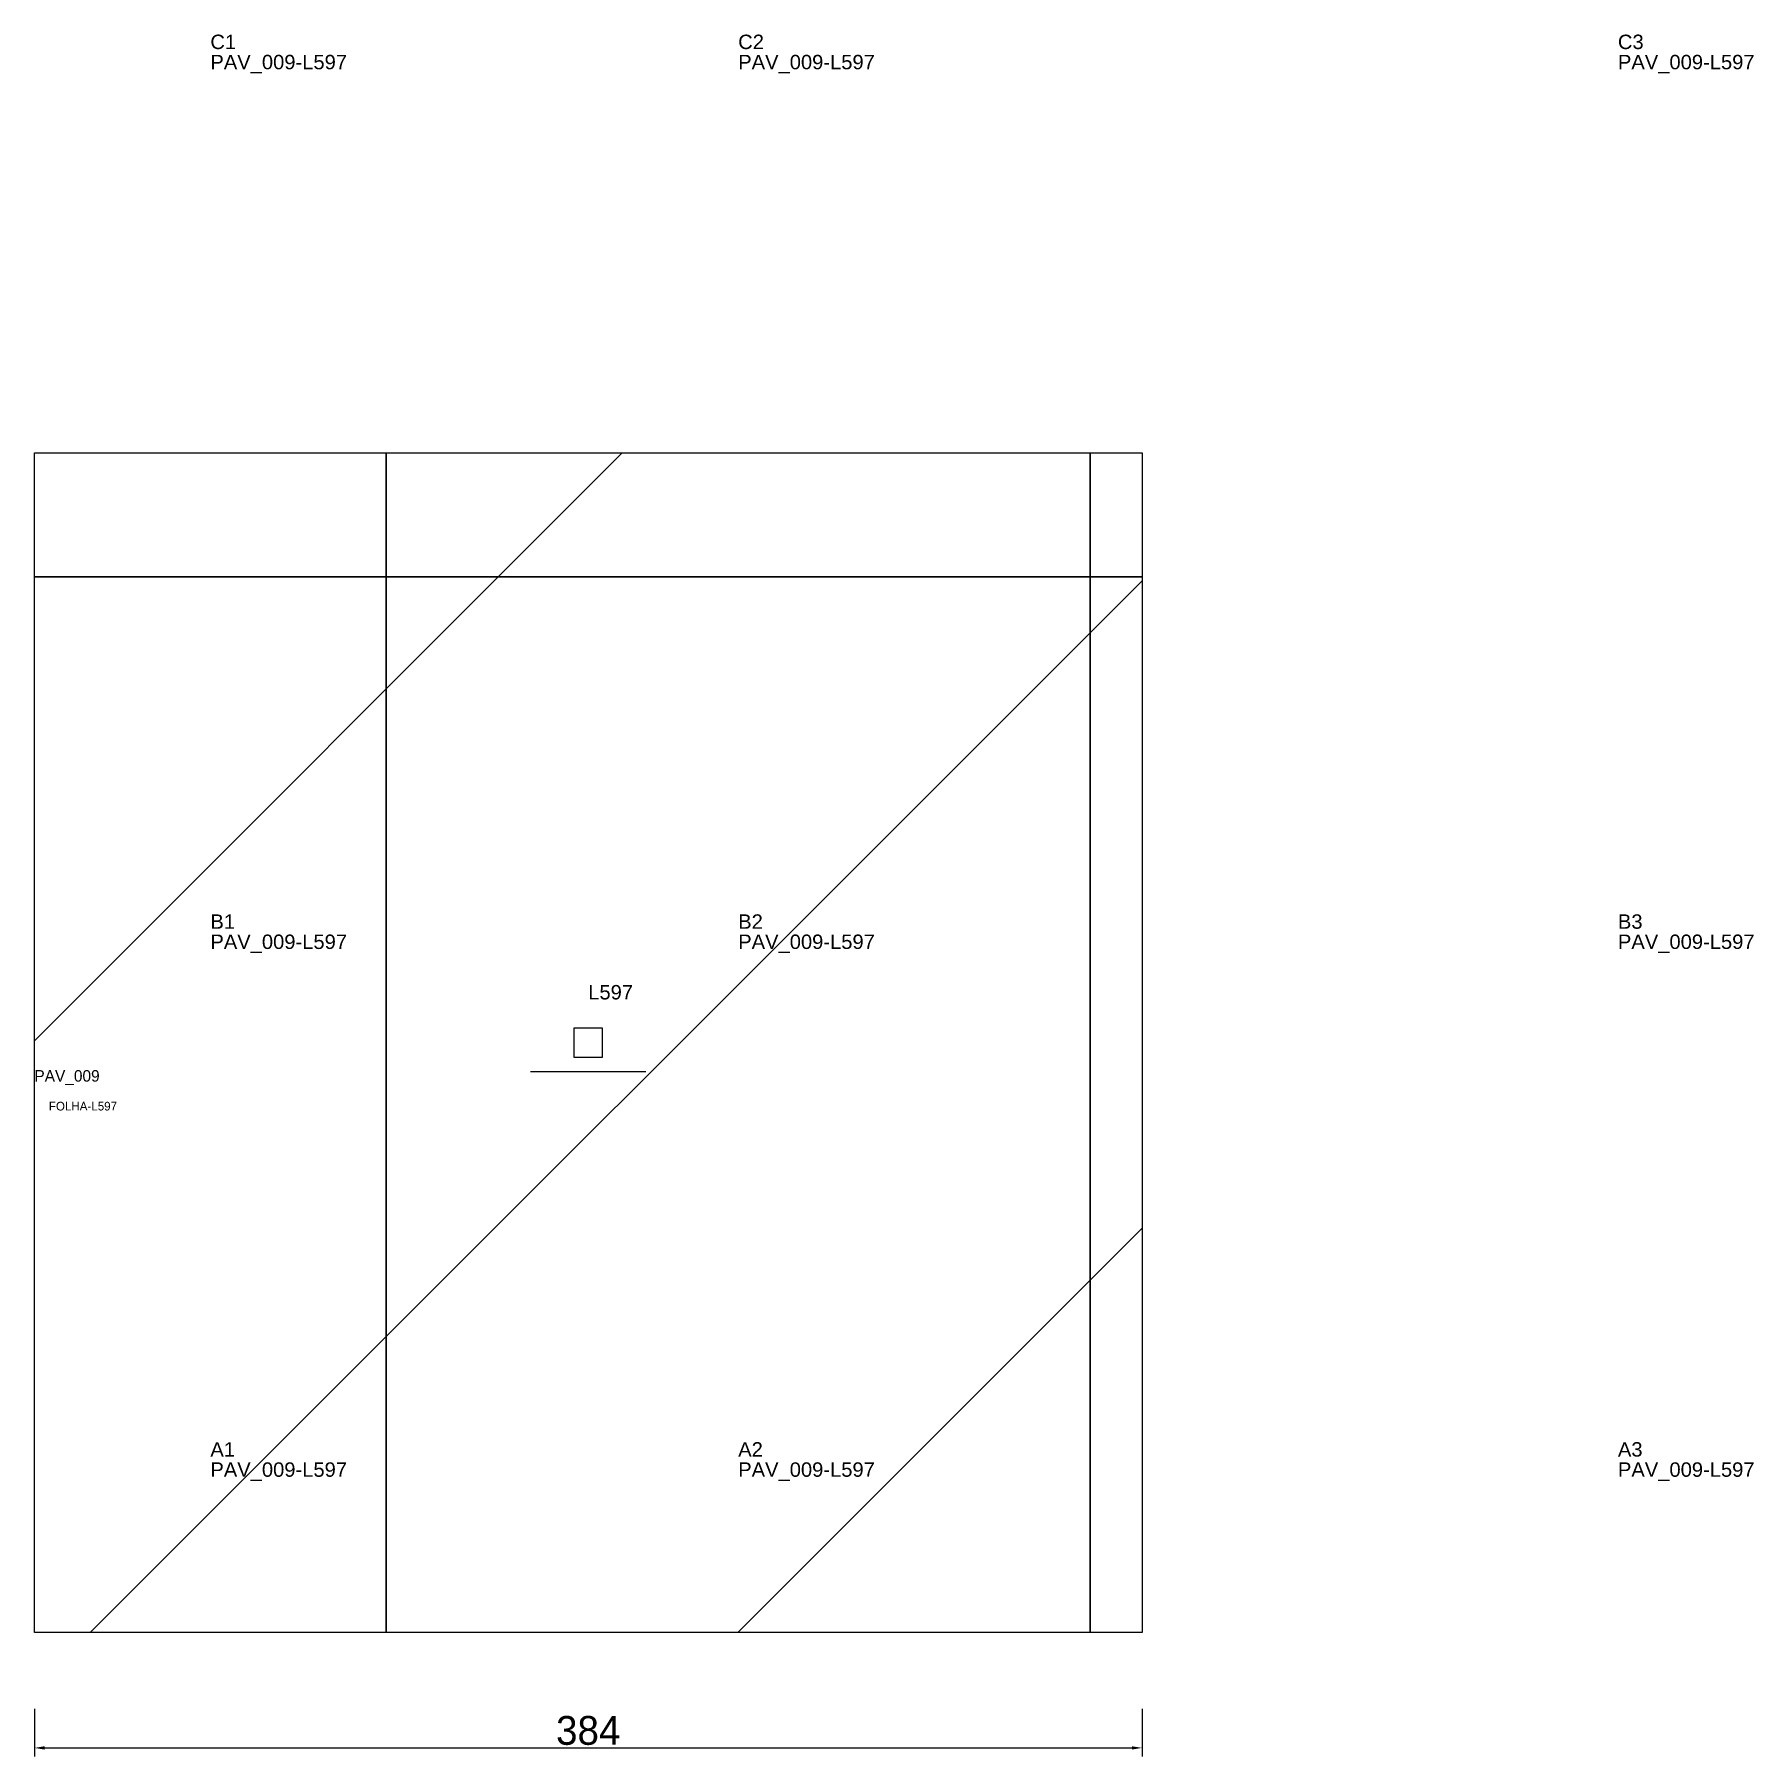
# Model space of a CAD drawing. Header units: metres. Extents: x 222 to 818, y -250 to 347.
import ezdxf

# ---------------------------------------------------------------- set-up
doc = ezdxf.new("R2010")
doc.units = ezdxf.units.M
for name, color, linetype in [('3', 3, 'CONTINUOUS'), ('AUX00', 7, 'CONTINUOUS'), ('COTA', 241, 'CONTINUOUS'), ('FOLHA', 255, 'CONTINUOUS'), ('Hachura', 251, 'CONTINUOUS'), ('NOMENCLATURA', 7, 'CONTINUOUS'), ('Nível', 160, 'CONTINUOUS'), ('Painéis', 200, 'CONTINUOUS'), ('Pilares', 5, 'CONTINUOUS'), ('SARR_2.2x7', 40, 'CONTINUOUS')]:
    doc.layers.add(name, color=color, linetype=linetype)
doc.styles.add('ARIAL', font='Arial.ttf')
doc.styles.add('STR_STANDARD', font='arial.ttf')
doc.dimstyles.new('EZ DXF', dxfattribs={"dimtxt": 10, "dimasz": 3.5, "dimexe": 3, "dimexo": 1.5, "dimgap": 1, "dimtad": 1, "dimdec": 1, "dimdsep": 46, "dimcen": 2.5, "dimazin": 3, "dimtfac": 1, "dimtmove": 0, "dimatfit": 3})

msp = doc.modelspace()

# ---------------------------------------------------------------- hatches: boundary and pattern name
at = {"layer": 'Hachura'}
h = msp.add_hatch(dxfattribs=at)
h.set_pattern_fill('ANSI31', scale=50)
h.paths.add_polyline_path([(222.2, -1.5), (222.2, 201.5), (606.2, 201.5), (606.2, -207.5), (247.2, -207.5), (222.2, -207.5)])
h = msp.add_hatch(dxfattribs=at)
h.set_pattern_fill('ANSI31', scale=50)
h.paths.add_polyline_path([(222.2, -1.5), (222.2, 201.5), (606.2, 201.5), (606.2, -207.5), (247.2, -207.5), (222.2, -207.5)])

# ---------------------------------------------------------------- linework, layer by layer
at = {"layer": '3'}
for points in [[(344.2, -207.5), (344.2, 201.5)], [(344.2, -207.5), (344.2, 201.5)], [(588.2, -207.5), (588.2, 201.5)], [(588.2, -207.5), (588.2, 201.5)], [(222.2, 158.5), (606.2, 158.5)], [(222.2, 158.5), (606.2, 158.5)]]:
    msp.add_lwpolyline(points, close=True, dxfattribs=at)
at = {"layer": 'Painéis', "color": 200}
for p, q in [((222.2, -1.5), (222.2, 201.5)), ((222.2, 201.5), (606.2, 201.5)), ((222.2, -1.5), (222.2, 201.5)), ((222.2, 201.5), (606.2, 201.5)), ((606.2, 201.5), (606.2, -207.5)), ((606.2, 201.5), (606.2, -207.5)), ((222.2, -207.5), (222.2, -1.5)), ((222.2, -207.5), (222.2, -1.5)), ((247.2, -207.5), (222.2, -207.5)), ((247.2, -207.5), (222.2, -207.5)), ((606.2, -207.5), (247.2, -207.5)), ((606.2, -207.5), (247.2, -207.5))]:
    msp.add_line(p, q, dxfattribs=at)
at = {"layer": 'Pilares'}
msp.add_lwpolyline([(409.2, -8), (419.2, -8), (419.2, 2), (409.2, 2)], close=True, dxfattribs=at)
msp.add_lwpolyline([(409.2, -8), (419.2, -8), (419.2, 2), (409.2, 2)], close=True, dxfattribs=at)
at = {"layer": 'SARR_2.2x7'}
msp.add_line((394.2, -13), (434.2, -13), dxfattribs=at)
msp.add_line((394.2, -13), (434.2, -13), dxfattribs=at)

# ---------------------------------------------------------------- texts
at = {"layer": '3', "style": 'STR_STANDARD'}
for s, p in [('C1', (283.2, 341.5)), ('C1', (283.2, 341.5)), ('C2', (466.2, 341.5)), ('C2', (466.2, 341.5)), ('C3', (771.2, 341.5)), ('C3', (771.2, 341.5)), ('B1', (283.2, 36.5)), ('B1', (283.2, 36.5)), ('B2', (466.2, 36.5)), ('B2', (466.2, 36.5)), ('B3', (771.2, 36.5)), ('B3', (771.2, 36.5)), ('A1', (283.2, -146.5)), ('A1', (283.2, -146.5)), ('A2', (466.2, -146.5)), ('A2', (466.2, -146.5)), ('A3', (771.2, -146.5)), ('A3', (771.2, -146.5))]:
    msp.add_text(s, height=5, dxfattribs=at).set_placement(p)
at = {"layer": 'AUX00', "style": 'STR_STANDARD'}
for p in [(283.2, 334.5), (283.2, 334.5), (466.2, 334.5), (466.2, 334.5), (771.2, 334.5), (771.2, 334.5), (283.2, 29.5), (283.2, 29.5), (466.2, 29.5), (466.2, 29.5), (771.2, 29.5), (771.2, 29.5), (283.2, -153.5), (283.2, -153.5), (466.2, -153.5), (466.2, -153.5), (771.2, -153.5), (771.2, -153.5)]:
    msp.add_text('PAV_009-L597', height=5, dxfattribs=at).set_placement(p)
at = {"layer": 'FOLHA'}
msp.add_text('FOLHA-L597', height=3, dxfattribs=at).set_placement((227.2, -26.5))
msp.add_text('FOLHA-L597', height=3, dxfattribs=at).set_placement((227.2, -26.5))
at = {"layer": 'NOMENCLATURA', "insert": (414.2, 17), "char_height": 5, "attachment_point": 1, "style": 'ARIAL'}
msp.add_mtext('L597', dxfattribs=at)
msp.add_mtext('L597', dxfattribs=at)
at = {"layer": 'Nível'}
msp.add_text('PAV_009', height=4, dxfattribs=at).set_placement((222.2, -16.5))
msp.add_text('PAV_009', height=4, dxfattribs=at).set_placement((222.2, -16.5))

# ---------------------------------------------------------------- dimensions: what is measured, and where the dimension line sits
at = {"layer": 'COTA'}
msp.add_linear_dim(base=(222.2, -247.5), p1=(222.2, -232.5), p2=(606.2, -232.5), dimstyle='EZ DXF', dxfattribs=at).render()
msp.add_linear_dim(base=(222.2, -247.5), p1=(222.2, -232.5), p2=(606.2, -232.5), dimstyle='EZ DXF', dxfattribs=at).render()

doc.saveas('drawing.dxf')
